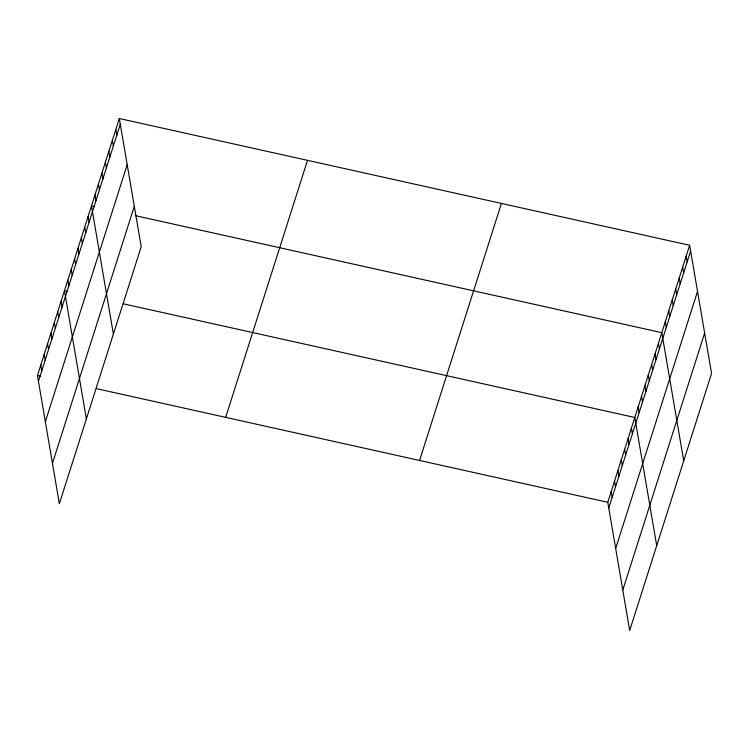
<?xml version="1.0" encoding="UTF-8"?>
<svg xmlns="http://www.w3.org/2000/svg" width="749" height="749" viewBox="0 0 749 749"><rect width="100%" height="100%" fill="white"/><g stroke="black" fill="none" stroke-linecap="round" stroke-linejoin="round"><path stroke-width="1.12" d="M119.306 118.52L141.215 246.702L59.358 503.721L37.45 375.539L119.306 118.52L689.642 245.279L711.55 373.461L629.694 630.48L607.785 502.298L689.642 245.279M38.433 381.288L120.289 124.268M45.343 421.687L127.199 164.668M52.458 463.322L134.314 206.293M225.655 417.371L307.521 160.352M419.571 460.466L501.427 203.447M608.759 508.047L690.625 251.027M615.669 548.455L697.525 291.427M622.784 590.081L704.64 333.052M94.683 206.621L91.481 205.909L113.389 334.082M135.326 215.646L661.807 332.668L683.715 460.85M67.672 291.436L64.461 290.724L86.369 418.906M123.276 303.794L634.796 417.483L656.704 545.665M37.45 375.539L40.661 376.251M96.265 388.609L607.785 502.298M686.159 256.205L687.142 261.953M682.685 267.121L683.668 272.87M679.203 278.048L680.186 283.796M675.72 288.974L676.703 294.722M672.246 299.9L673.229 305.648M668.763 310.816L669.746 316.565M665.29 321.742L666.273 327.491M658.427 343.267L659.41 349.015M655.057 353.874L656.04 359.623M651.677 364.473L652.66 370.221M648.297 375.071L649.28 380.82M644.926 385.679L645.91 391.427M641.547 396.277L642.53 402.026M638.167 406.885L639.15 412.633M631.416 428.082L632.399 433.83M628.036 438.689L629.02 444.438M624.666 449.288L625.649 455.036M621.286 459.895L622.269 465.644M617.916 470.494L618.889 476.242M614.536 481.101L615.519 486.841M611.156 491.7L612.139 497.448M115.833 129.446L116.816 135.185M112.35 140.363L113.333 146.111M108.877 151.289L109.85 157.037M105.394 162.215L106.377 167.963M101.911 173.131L102.894 178.88M98.437 184.057L99.42 189.806M94.954 194.983L95.938 200.732M88.101 216.508L89.084 222.256M84.721 227.106L85.704 232.855M81.351 237.714L82.334 243.462M77.971 248.312L78.954 254.061M74.591 258.92L75.574 264.669M71.221 269.518L72.204 275.267M67.841 280.126L68.824 285.865M61.09 301.323L62.073 307.071M57.71 311.93L58.694 317.679M54.331 322.529L55.314 328.277M50.96 333.136L51.943 338.876M47.58 343.735L48.563 349.483M44.2 354.333L45.183 360.082M40.83 364.941L41.813 370.689"/></g></svg>
